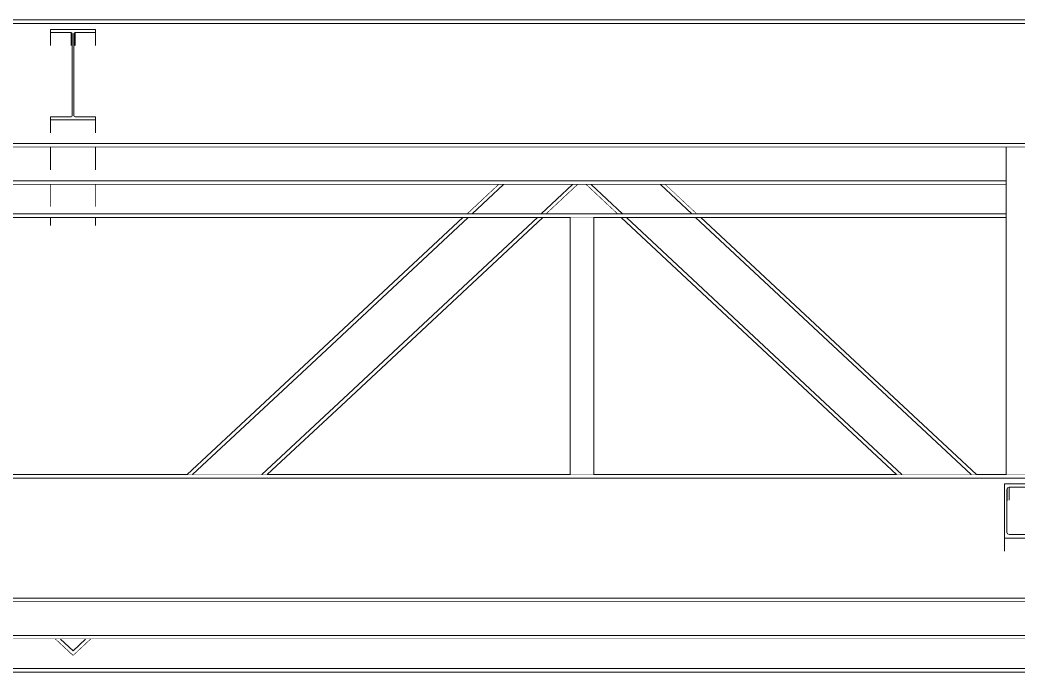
# Model space of a CAD drawing. Extents: x -3080 to 28500, y -1326 to 31609.
# Drawn here: x 3885.4 to 4160, y 28380.8 to 28560.1 of the extents above; entities that cross this region are included whole.
import ezdxf
from ezdxf.xclip import XClip

# ---------------------------------------------------------------- set-up
doc = ezdxf.new("R2010")
doc.units = 0
doc.header["$LTSCALE"] = 100
doc.header["$XCLIPFRAME"] = 2
doc.linetypes.add('188K-SM-07-F10-MECH-CR PIPE-Y2257103$0$X-S-FAB_SL ALL$0$Wipeout_Contour', pattern=[1, 0, -1])
for name, color, linetype in [('0-xref', 8, 'Continuous'), ('188K-SM-07-F10-MECH-CR PIPE-Y2257103$0$X-S-FAB_SL ALL$0$ASP_1', 1, 'Continuous'), ('188K-SM-07-F10-MECH-CR PIPE-Y2257103$0$X-S-FAB_SL ALL$0$Hattch', 7, 'Continuous'), ('188K-SM-07-F10-MECH-CR PIPE-Y2257103$0$X-S-FAB_SL ALL$0$S-TRUSS', 7, 'Continuous')]:
    doc.layers.add(name, color=color, linetype=linetype)

# ---------------------------------------------------------------- blocks, each defined once
blk = doc.blocks.new('188K-SM-07-F10-MECH-CR PIPE-Y2257103$0$X-S-FAB_SL ALL$0$剖面元素_793_3', base_point=(23061.26, -8263.06))
at = {"color": 254, "linetype": '188K-SM-07-F10-MECH-CR PIPE-Y2257103$0$X-S-FAB_SL ALL$0$Wipeout_Contour', "lineweight": 0, "ltscale": 110513.716627}
blk.add_wipeout([(26558.76, -6033.78), (26558.76, -6034.78), (27363.76, -6034.78), (27363.76, -6033.78)], dxfattribs=at).dxf.layer = '188K-SM-07-F10-MECH-CR PIPE-Y2257103$0$X-S-FAB_SL ALL$0$Hattch'
at = {"color": 254, "linetype": '188K-SM-07-F10-MECH-CR PIPE-Y2257103$0$X-S-FAB_SL ALL$0$Wipeout_Contour', "lineweight": 0, "ltscale": 221086.655633}
blk.add_wipeout([(26549.26, -6068.07), (26549.26, -6068.78), (27373.26, -6068.78), (27373.26, -6068.07), (27363.76, -6068.07), (27363.76, -6067.78), (26558.76, -6067.78), (26558.76, -6068.07)], dxfattribs=at).dxf.layer = '188K-SM-07-F10-MECH-CR PIPE-Y2257103$0$X-S-FAB_SL ALL$0$Hattch'
at = {"color": 254, "linetype": '188K-SM-07-F10-MECH-CR PIPE-Y2257103$0$X-S-FAB_SL ALL$0$Wipeout_Contour', "lineweight": 0, "ltscale": 110624.019235}
blk.add_wipeout([(26558.76, -6159.78), (27363.76, -6159.78), (27363.76, -6158.78), (26558.76, -6158.78)], dxfattribs=at).dxf.layer = '188K-SM-07-F10-MECH-CR PIPE-Y2257103$0$X-S-FAB_SL ALL$0$Hattch'
at = {"color": 254, "linetype": '188K-SM-07-F10-MECH-CR PIPE-Y2257103$0$X-S-FAB_SL ALL$0$Wipeout_Contour', "lineweight": 0, "ltscale": 221308.412113}
blk.add_wipeout([(26541.26, -6193.05), (26541.26, -6193.78), (27381.26, -6193.78), (27381.26, -6193.05), (27363.76, -6193.05), (27363.76, -6192.78), (26558.76, -6192.78), (26558.76, -6193.05)], dxfattribs=at).dxf.layer = '188K-SM-07-F10-MECH-CR PIPE-Y2257103$0$X-S-FAB_SL ALL$0$Hattch'
at = {"layer": '188K-SM-07-F10-MECH-CR PIPE-Y2257103$0$X-S-FAB_SL ALL$0$S-TRUSS', "color": 8, "lineweight": 0}
for p, q in [((27363.76, -6033.78), (26558.76, -6033.78)), ((27363.76, -6034.78), (26558.76, -6034.78)), ((27363.76, -6067.78), (26558.76, -6067.78)), ((27229.84, -6068.78), (26692.69, -6068.78)), ((26591.77, -6158.78), (27330.75, -6158.78)), ((26558.76, -6159.78), (27363.76, -6159.78)), ((26541.26, -6193.78), (27381.26, -6193.78)), ((26558.76, -6192.78), (27363.76, -6192.78))]:
    blk.add_line(p, q, dxfattribs=at)
blk = doc.blocks.new('188K-SM-07-F10-MECH-CR PIPE-Y2257103$0$X-S-FAB_SL ALL$0$剖面元素_796_3', base_point=(23061.26, -8263.06))
at = {"color": 254, "linetype": '188K-SM-07-F10-MECH-CR PIPE-Y2257103$0$X-S-FAB_SL ALL$0$Wipeout_Contour', "lineweight": 0, "ltscale": 221093.621693}
blk.add_wipeout([(26955.06, -6068.78), (26704.51, -6068.78), (26704.51, -6078.02), (27218.01, -6078.02), (27218.01, -6068.78), (26967.46, -6068.78), (26967.46, -6074.98), (26955.06, -6074.98)], dxfattribs=at).dxf.layer = '188K-SM-07-F10-MECH-CR PIPE-Y2257103$0$X-S-FAB_SL ALL$0$Hattch'
at = {"color": 254, "linetype": '188K-SM-07-F10-MECH-CR PIPE-Y2257103$0$X-S-FAB_SL ALL$0$Wipeout_Contour', "lineweight": 0, "ltscale": 221326.479924}
blk.add_wipeout([(26541.26, -6204.02), (27381.26, -6204.02), (27381.26, -6203.12), (27363.76, -6203.12), (27363.76, -6203.02), (26558.76, -6203.02), (26558.76, -6203.12), (26541.26, -6203.12)], dxfattribs=at).dxf.layer = '188K-SM-07-F10-MECH-CR PIPE-Y2257103$0$X-S-FAB_SL ALL$0$Hattch'
at = {"color": 254, "linetype": '188K-SM-07-F10-MECH-CR PIPE-Y2257103$0$X-S-FAB_SL ALL$0$Wipeout_Contour', "lineweight": 0, "ltscale": 110552.169286}
blk.add_wipeout([(26704.51, -6078.02), (26704.51, -6079.02), (27218.01, -6079.02), (27218.01, -6078.02)], dxfattribs=at).dxf.layer = '188K-SM-07-F10-MECH-CR PIPE-Y2257103$0$X-S-FAB_SL ALL$0$Hattch'
at = {"color": 254, "linetype": '188K-SM-07-F10-MECH-CR PIPE-Y2257103$0$X-S-FAB_SL ALL$0$Wipeout_Contour', "lineweight": 0, "ltscale": 138715.277118}
blk.add_wipeout([(27363.76, -6193.78), (26558.76, -6193.78), (26558.76, -6203.02), (27363.76, -6203.02), (27363.76, -6197.48)], dxfattribs=at).dxf.layer = '188K-SM-07-F10-MECH-CR PIPE-Y2257103$0$X-S-FAB_SL ALL$0$Hattch'
at = {"layer": '188K-SM-07-F10-MECH-CR PIPE-Y2257103$0$X-S-FAB_SL ALL$0$S-TRUSS', "color": 8, "lineweight": 0}
for p, q in [((27218.01, -6078.02), (26704.51, -6078.02)), ((27218.01, -6079.02), (26704.51, -6079.02)), ((26558.76, -6203.02), (27363.76, -6203.02)), ((26541.26, -6204.02), (27381.26, -6204.02))]:
    blk.add_line(p, q, dxfattribs=at)
blk = doc.blocks.new('188K-SM-07-F10-MECH-CR PIPE-Y2257103$0$X-S-FAB_SL ALL$0$剖面元素_967_3', base_point=(23061.26, -8263.06))
at = {"color": 254, "linetype": '188K-SM-07-F10-MECH-CR PIPE-Y2257103$0$X-S-FAB_SL ALL$0$Wipeout_Contour', "lineweight": 0, "ltscale": 110518.6215}
blk.add_wipeout([(26961.51, -6041.13), (26961.6, -6040.92), (26961.6, -6037.32), (26961.51, -6037.54)], dxfattribs=at).dxf.layer = '188K-SM-07-F10-MECH-CR PIPE-Y2257103$0$X-S-FAB_SL ALL$0$Hattch'
at = {"color": 254, "linetype": '188K-SM-07-F10-MECH-CR PIPE-Y2257103$0$X-S-FAB_SL ALL$0$Wipeout_Contour', "lineweight": 0, "ltscale": 110538.33955}
blk.add_wipeout([(26955.06, -6061.25), (26955.06, -6064.84), (26967.46, -6064.84), (26967.46, -6061.25)], dxfattribs=at).dxf.layer = '188K-SM-07-F10-MECH-CR PIPE-Y2257103$0$X-S-FAB_SL ALL$0$Hattch'
at = {"color": 254, "linetype": '188K-SM-07-F10-MECH-CR PIPE-Y2257103$0$X-S-FAB_SL ALL$0$Wipeout_Contour', "lineweight": 0, "ltscale": 110546.098194}
blk.add_wipeout([(26955.06, -6068.78), (26955.06, -6074.98), (26967.46, -6074.98), (26967.46, -6068.78)], dxfattribs=at).dxf.layer = '188K-SM-07-F10-MECH-CR PIPE-Y2257103$0$X-S-FAB_SL ALL$0$Hattch'
at = {"color": 254, "linetype": '188K-SM-07-F10-MECH-CR PIPE-Y2257103$0$X-S-FAB_SL ALL$0$Wipeout_Contour', "lineweight": 0, "ltscale": 110555.058959}
blk.add_wipeout([(26967.46, -6079.02), (26955.06, -6079.02), (26955.06, -6085.12), (26967.46, -6085.12)], dxfattribs=at).dxf.layer = '188K-SM-07-F10-MECH-CR PIPE-Y2257103$0$X-S-FAB_SL ALL$0$Hattch'
at = {"color": 254, "linetype": '188K-SM-07-F10-MECH-CR PIPE-Y2257103$0$X-S-FAB_SL ALL$0$Wipeout_Contour', "lineweight": 0, "ltscale": 110561.305176}
blk.add_wipeout([(26955.06, -6090.26), (26967.46, -6090.26), (26967.46, -6088.06), (26955.06, -6088.06)], dxfattribs=at).dxf.layer = '188K-SM-07-F10-MECH-CR PIPE-Y2257103$0$X-S-FAB_SL ALL$0$Hattch'
at = {"layer": '188K-SM-07-F10-MECH-CR PIPE-Y2257103$0$X-S-FAB_SL ALL$0$S-TRUSS', "color": 2, "lineweight": 0}
for p, q in [((26955.06, -6060.45), (26955.06, -6061.25)), ((26967.46, -6061.25), (26955.06, -6061.25)), ((26967.46, -6060.45), (26967.46, -6061.25))]:
    blk.add_line(p, q, dxfattribs=at)
at = {"layer": '188K-SM-07-F10-MECH-CR PIPE-Y2257103$0$X-S-FAB_SL ALL$0$S-TRUSS', "color": 8, "lineweight": 0}
for p, q in [((26955.06, -6061.25), (26955.06, -6064.84)), ((26967.46, -6061.25), (26967.46, -6064.84)), ((26955.06, -6068.78), (26955.06, -6074.98)), ((26967.46, -6068.78), (26967.46, -6074.98)), ((26955.06, -6079.02), (26955.06, -6085.12)), ((26967.46, -6079.02), (26967.46, -6085.12)), ((26955.06, -6088.06), (26955.06, -6090.26)), ((26967.46, -6088.06), (26967.46, -6090.26))]:
    blk.add_line(p, q, dxfattribs=at)
at = {"layer": '188K-SM-07-F10-MECH-CR PIPE-Y2257103$0$X-S-FAB_SL ALL$0$S-TRUSS', "color": 2, "lineweight": 0, "flags": 128}
for points in [[(26960.93, -6060.36), (26960.71, -6060.45), (26955.06, -6060.45)], [(26961.6, -6060.36), (26961.81, -6060.45), (26967.46, -6060.45)]]:
    blk.add_lwpolyline(points, dxfattribs=at)
at = {"color": 254, "linetype": '188K-SM-07-F10-MECH-CR PIPE-Y2257103$0$X-S-FAB_SL ALL$0$Wipeout_Contour', "lineweight": 0, "ltscale": 110519.075815}
blk.add_wipeout([(26961.81, -6037.24), (26961.6, -6037.32), (26961.6, -6040.92), (26961.81, -6040.83)], dxfattribs=at).dxf.layer = '188K-SM-07-F10-MECH-CR PIPE-Y2257103$0$X-S-FAB_SL ALL$0$Hattch'
at = {"color": 254, "linetype": '188K-SM-07-F10-MECH-CR PIPE-Y2257103$0$X-S-FAB_SL ALL$0$Wipeout_Contour', "lineweight": 0, "ltscale": 110530.47826}
blk.add_wipeout([(26967.46, -6037.24), (26961.81, -6037.24), (26961.81, -6040.83), (26967.46, -6040.83)], dxfattribs=at).dxf.layer = '188K-SM-07-F10-MECH-CR PIPE-Y2257103$0$X-S-FAB_SL ALL$0$Hattch'
at = {"layer": '188K-SM-07-F10-MECH-CR PIPE-Y2257103$0$X-S-FAB_SL ALL$0$S-TRUSS', "color": 2, "lineweight": 0}
blk.add_line((26967.46, -6036.44), (26967.46, -6037.24), dxfattribs=at)
at = {"layer": '188K-SM-07-F10-MECH-CR PIPE-Y2257103$0$X-S-FAB_SL ALL$0$S-TRUSS', "color": 8, "lineweight": 0}
blk.add_line((26967.46, -6037.24), (26967.46, -6040.83), dxfattribs=at)
at = {"color": 254, "linetype": '188K-SM-07-F10-MECH-CR PIPE-Y2257103$0$X-S-FAB_SL ALL$0$Wipeout_Contour', "lineweight": 0, "ltscale": 110504.131109}
blk.add_wipeout([(26960.71, -6037.24), (26955.06, -6037.24), (26955.06, -6040.83), (26960.71, -6040.83)], dxfattribs=at).dxf.layer = '188K-SM-07-F10-MECH-CR PIPE-Y2257103$0$X-S-FAB_SL ALL$0$Hattch'
at = {"layer": '188K-SM-07-F10-MECH-CR PIPE-Y2257103$0$X-S-FAB_SL ALL$0$S-TRUSS', "color": 2, "lineweight": 0}
blk.add_line((26955.06, -6036.44), (26955.06, -6037.24), dxfattribs=at)
at = {"layer": '188K-SM-07-F10-MECH-CR PIPE-Y2257103$0$X-S-FAB_SL ALL$0$S-TRUSS', "color": 8, "lineweight": 0}
blk.add_line((26955.06, -6037.24), (26955.06, -6040.83), dxfattribs=at)
at = {"color": 254, "linetype": '188K-SM-07-F10-MECH-CR PIPE-Y2257103$0$X-S-FAB_SL ALL$0$Wipeout_Contour', "lineweight": 0, "ltscale": 110515.610203}
blk.add_wipeout([(26960.71, -6037.24), (26960.71, -6040.83), (26960.93, -6040.92), (26960.93, -6037.32)], dxfattribs=at).dxf.layer = '188K-SM-07-F10-MECH-CR PIPE-Y2257103$0$X-S-FAB_SL ALL$0$Hattch'
at = {"color": 254, "linetype": '188K-SM-07-F10-MECH-CR PIPE-Y2257103$0$X-S-FAB_SL ALL$0$Wipeout_Contour', "lineweight": 0, "ltscale": 110516.326958}
blk.add_wipeout([(26960.93, -6040.92), (26961.01, -6041.13), (26961.01, -6037.54), (26960.93, -6037.32)], dxfattribs=at).dxf.layer = '188K-SM-07-F10-MECH-CR PIPE-Y2257103$0$X-S-FAB_SL ALL$0$Hattch'
at = {"layer": '188K-SM-07-F10-MECH-CR PIPE-Y2257103$0$X-S-FAB_SL ALL$0$S-TRUSS', "color": 2, "lineweight": 0}
blk.add_line((26967.46, -6036.44), (26955.06, -6036.44), dxfattribs=at)
at = {"layer": '188K-SM-07-F10-MECH-CR PIPE-Y2257103$0$X-S-FAB_SL ALL$0$S-TRUSS', "color": 8, "lineweight": 0}
for p, q in [((26960.71, -6037.24), (26960.71, -6040.83)), ((26961.81, -6037.24), (26961.81, -6040.83))]:
    blk.add_line(p, q, dxfattribs=at)
at = {"layer": '188K-SM-07-F10-MECH-CR PIPE-Y2257103$0$X-S-FAB_SL ALL$0$S-TRUSS', "color": 2, "lineweight": 0, "flags": 128}
for points in [[(26960.93, -6037.32), (26960.71, -6037.24), (26955.06, -6037.24)], [(26960.93, -6037.32), (26961.01, -6037.54), (26961.01, -6060.15), (26960.93, -6060.36)], [(26961.6, -6037.32), (26961.51, -6037.54), (26961.51, -6060.15), (26961.6, -6060.36)], [(26967.46, -6037.24), (26961.81, -6037.24), (26961.6, -6037.32)]]:
    blk.add_lwpolyline(points, dxfattribs=at)
blk = doc.blocks.new('188K-SM-07-F10-MECH-CR PIPE-Y2257103$0$X-S-FAB_SL ALL$0$剖面元素_1538_3', base_point=(23061.26, -8263.06))
at = {"color": 254, "linetype": '188K-SM-07-F10-MECH-CR PIPE-Y2257103$0$X-S-FAB_SL ALL$0$Wipeout_Contour', "lineweight": 0, "ltscale": 111630.424625}
blk.add_wipeout([(27218.16, -6162.92), (27218.16, -6166.51), (27218.35, -6166.05), (27218.35, -6162.46)], dxfattribs=at).dxf.layer = '188K-SM-07-F10-MECH-CR PIPE-Y2257103$0$X-S-FAB_SL ALL$0$Hattch'
at = {"color": 254, "linetype": '188K-SM-07-F10-MECH-CR PIPE-Y2257103$0$X-S-FAB_SL ALL$0$Wipeout_Contour', "lineweight": 0, "ltscale": 111654.163777}
blk.add_wipeout([(27217.51, -6176.28), (27217.51, -6179.86), (27225.01, -6179.86), (27225.01, -6176.28)], dxfattribs=at).dxf.layer = '188K-SM-07-F10-MECH-CR PIPE-Y2257103$0$X-S-FAB_SL ALL$0$Hattch'
at = {"layer": '188K-SM-07-F10-MECH-CR PIPE-Y2257103$0$X-S-FAB_SL ALL$0$S-TRUSS', "color": 8, "lineweight": 0}
for p, q in [((27217.51, -6176.28), (27217.51, -6179.86)), ((27225.01, -6176.28), (27225.01, -6179.86))]:
    blk.add_line(p, q, dxfattribs=at)
at = {"layer": '188K-SM-07-F10-MECH-CR PIPE-Y2257103$0$X-S-FAB_SL ALL$0$S-TRUSS', "color": 2, "lineweight": 0}
blk.add_line((27225.01, -6176.28), (27217.51, -6176.28), dxfattribs=at)
at = {"layer": '188K-SM-07-F10-MECH-CR PIPE-Y2257103$0$X-S-FAB_SL ALL$0$S-TRUSS', "color": 2, "lineweight": 0, "flags": 128}
for points in [[(27218.35, -6175.09), (27218.81, -6175.28), (27224.36, -6175.28), (27224.82, -6175.47)], [(27224.82, -6175.47), (27225.01, -6175.93), (27225.01, -6176.28)]]:
    blk.add_lwpolyline(points, dxfattribs=at)
at = {"color": 254, "linetype": '188K-SM-07-F10-MECH-CR PIPE-Y2257103$0$X-S-FAB_SL ALL$0$Wipeout_Contour', "lineweight": 0, "ltscale": 111631.405213}
blk.add_wipeout([(27218.35, -6162.46), (27218.35, -6166.05), (27218.81, -6165.85), (27218.81, -6162.27)], dxfattribs=at).dxf.layer = '188K-SM-07-F10-MECH-CR PIPE-Y2257103$0$X-S-FAB_SL ALL$0$Hattch'
at = {"color": 254, "linetype": '188K-SM-07-F10-MECH-CR PIPE-Y2257103$0$X-S-FAB_SL ALL$0$Wipeout_Contour', "lineweight": 0, "ltscale": 111643.04356}
blk.add_wipeout([(27218.81, -6162.27), (27218.81, -6165.85), (27224.36, -6165.85), (27224.36, -6162.27)], dxfattribs=at).dxf.layer = '188K-SM-07-F10-MECH-CR PIPE-Y2257103$0$X-S-FAB_SL ALL$0$Hattch'
at = {"layer": '188K-SM-07-F10-MECH-CR PIPE-Y2257103$0$X-S-FAB_SL ALL$0$S-TRUSS', "color": 2, "lineweight": 0}
blk.add_line((27217.51, -6161.27), (27217.51, -6176.28), dxfattribs=at)
at = {"layer": '188K-SM-07-F10-MECH-CR PIPE-Y2257103$0$X-S-FAB_SL ALL$0$S-TRUSS', "color": 8, "lineweight": 0}
blk.add_line((27218.81, -6162.27), (27218.81, -6165.85), dxfattribs=at)
at = {"layer": '188K-SM-07-F10-MECH-CR PIPE-Y2257103$0$X-S-FAB_SL ALL$0$S-TRUSS', "color": 2, "lineweight": 0, "flags": 128}
blk.add_lwpolyline([(27218.35, -6162.46), (27218.16, -6162.92), (27218.16, -6174.63), (27218.35, -6175.09)], dxfattribs=at)
at = {"color": 254, "linetype": '188K-SM-07-F10-MECH-CR PIPE-Y2257103$0$X-S-FAB_SL ALL$0$Wipeout_Contour', "lineweight": 0, "ltscale": 111654.681856}
blk.add_wipeout([(27224.36, -6162.27), (27224.36, -6165.85), (27224.82, -6165.66), (27224.82, -6162.08)], dxfattribs=at).dxf.layer = '188K-SM-07-F10-MECH-CR PIPE-Y2257103$0$X-S-FAB_SL ALL$0$Hattch'
at = {"color": 254, "linetype": '188K-SM-07-F10-MECH-CR PIPE-Y2257103$0$X-S-FAB_SL ALL$0$Wipeout_Contour', "lineweight": 0, "ltscale": 111655.662541}
blk.add_wipeout([(27224.82, -6162.08), (27224.82, -6165.66), (27225.01, -6165.2), (27225.01, -6161.62)], dxfattribs=at).dxf.layer = '188K-SM-07-F10-MECH-CR PIPE-Y2257103$0$X-S-FAB_SL ALL$0$Hattch'
at = {"layer": '188K-SM-07-F10-MECH-CR PIPE-Y2257103$0$X-S-FAB_SL ALL$0$S-TRUSS', "color": 2, "lineweight": 0}
blk.add_line((27225.01, -6161.27), (27217.51, -6161.27), dxfattribs=at)
at = {"layer": '188K-SM-07-F10-MECH-CR PIPE-Y2257103$0$X-S-FAB_SL ALL$0$S-TRUSS', "color": 8, "lineweight": 0}
for p, q in [((27225.01, -6161.62), (27225.01, -6165.2)), ((27224.36, -6162.27), (27224.36, -6165.85))]:
    blk.add_line(p, q, dxfattribs=at)
at = {"layer": '188K-SM-07-F10-MECH-CR PIPE-Y2257103$0$X-S-FAB_SL ALL$0$S-TRUSS', "color": 2, "lineweight": 0, "flags": 128}
for points in [[(27225.01, -6161.27), (27225.01, -6161.62), (27224.82, -6162.08)], [(27224.82, -6162.08), (27224.36, -6162.27), (27218.81, -6162.27), (27218.35, -6162.46)]]:
    blk.add_lwpolyline(points, dxfattribs=at)
blk = doc.blocks.new('188K-SM-07-F10-MECH-CR PIPE-Y2257103$0$X-S-FAB_SL ALL$0$剖面元素_1714_3', base_point=(23061.26, -8263.06))
at = {"color": 254, "linetype": '188K-SM-07-F10-MECH-CR PIPE-Y2257103$0$X-S-FAB_SL ALL$0$Wipeout_Contour', "lineweight": 0, "ltscale": 111206.223768}
blk.add_wipeout([(27122.86, -6079.02), (27131.48, -6087.06), (27132.95, -6087.06), (27124.32, -6079.02)], dxfattribs=at).dxf.layer = '188K-SM-07-F10-MECH-CR PIPE-Y2257103$0$X-S-FAB_SL ALL$0$Hattch'
at = {"color": 254, "linetype": '188K-SM-07-F10-MECH-CR PIPE-Y2257103$0$X-S-FAB_SL ALL$0$Wipeout_Contour', "lineweight": 0, "ltscale": 110915.857312}
blk.add_wipeout([(27026.15, -6127.58), (27026.83, -6128.31), (27069.97, -6088.06), (27068.51, -6088.06)], dxfattribs=at).dxf.layer = '188K-SM-07-F10-MECH-CR PIPE-Y2257103$0$X-S-FAB_SL ALL$0$Hattch'
at = {"color": 254, "linetype": '188K-SM-07-F10-MECH-CR PIPE-Y2257103$0$X-S-FAB_SL ALL$0$Wipeout_Contour', "lineweight": 0, "ltscale": 82998.180886}
blk.add_wipeout([(26957.8, -6204.02), (26961.26, -6207.25), (26964.73, -6204.02)], dxfattribs=at).dxf.layer = '188K-SM-07-F10-MECH-CR PIPE-Y2257103$0$X-S-FAB_SL ALL$0$Hattch'
at = {"color": 254, "linetype": '188K-SM-07-F10-MECH-CR PIPE-Y2257103$0$X-S-FAB_SL ALL$0$Wipeout_Contour', "lineweight": 0, "ltscale": 110998.283896}
blk.add_wipeout([(27069.58, -6087.06), (27071.05, -6087.06), (27079.67, -6079.02), (27078.2, -6079.02)], dxfattribs=at).dxf.layer = '188K-SM-07-F10-MECH-CR PIPE-Y2257103$0$X-S-FAB_SL ALL$0$Hattch'
at = {"color": 254, "linetype": '188K-SM-07-F10-MECH-CR PIPE-Y2257103$0$X-S-FAB_SL ALL$0$Wipeout_Contour', "lineweight": 0, "ltscale": 111332.534525}
blk.add_wipeout([(27132.55, -6088.06), (27175.7, -6128.31), (27176.38, -6127.58), (27134.02, -6088.06)], dxfattribs=at).dxf.layer = '188K-SM-07-F10-MECH-CR PIPE-Y2257103$0$X-S-FAB_SL ALL$0$Hattch'
at = {"color": 254, "linetype": '188K-SM-07-F10-MECH-CR PIPE-Y2257103$0$X-S-FAB_SL ALL$0$Wipeout_Contour', "lineweight": 0, "ltscale": 165996.601911}
blk.add_wipeout([(26956.33, -6204.02), (26961.26, -6208.62), (26966.2, -6204.02), (26964.73, -6204.02), (26961.26, -6207.25), (26957.8, -6204.02)], dxfattribs=at).dxf.layer = '188K-SM-07-F10-MECH-CR PIPE-Y2257103$0$X-S-FAB_SL ALL$0$Hattch'
at = {"layer": '188K-SM-07-F10-MECH-CR PIPE-Y2257103$0$X-S-FAB_SL ALL$0$S-TRUSS', "color": 8, "lineweight": 0}
for p, q in [((26961.26, -6208.62), (26956.33, -6204.02)), ((26961.26, -6207.25), (26957.8, -6204.02)), ((26964.73, -6204.02), (26961.26, -6207.25)), ((26966.2, -6204.02), (26961.26, -6208.62))]:
    blk.add_line(p, q, dxfattribs=at)
at = {"color": 254, "linetype": '188K-SM-07-F10-MECH-CR PIPE-Y2257103$0$X-S-FAB_SL ALL$0$Wipeout_Contour', "lineweight": 0, "ltscale": 111166.171447}
blk.add_wipeout([(27103.8, -6079.02), (27112.42, -6087.06), (27131.48, -6087.06), (27122.86, -6079.02)], dxfattribs=at).dxf.layer = '188K-SM-07-F10-MECH-CR PIPE-Y2257103$0$X-S-FAB_SL ALL$0$Hattch'
at = {"color": 254, "linetype": '188K-SM-07-F10-MECH-CR PIPE-Y2257103$0$X-S-FAB_SL ALL$0$Wipeout_Contour', "lineweight": 0, "ltscale": 110947.564006}
blk.add_wipeout([(27026.83, -6128.31), (27035.7, -6137.82), (27089.03, -6088.06), (27069.97, -6088.06)], dxfattribs=at).dxf.layer = '188K-SM-07-F10-MECH-CR PIPE-Y2257103$0$X-S-FAB_SL ALL$0$Hattch'
at = {"color": 254, "linetype": '188K-SM-07-F10-MECH-CR PIPE-Y2257103$0$X-S-FAB_SL ALL$0$Wipeout_Contour', "lineweight": 0, "ltscale": 111038.334127}
blk.add_wipeout([(27079.67, -6079.02), (27071.05, -6087.06), (27090.1, -6087.06), (27098.73, -6079.02)], dxfattribs=at).dxf.layer = '188K-SM-07-F10-MECH-CR PIPE-Y2257103$0$X-S-FAB_SL ALL$0$Hattch'
at = {"color": 254, "linetype": '188K-SM-07-F10-MECH-CR PIPE-Y2257103$0$X-S-FAB_SL ALL$0$Wipeout_Contour', "lineweight": 0, "ltscale": 111305.267113}
blk.add_wipeout([(27113.5, -6088.06), (27166.83, -6137.82), (27175.7, -6128.31), (27132.55, -6088.06)], dxfattribs=at).dxf.layer = '188K-SM-07-F10-MECH-CR PIPE-Y2257103$0$X-S-FAB_SL ALL$0$Hattch'
at = {"color": 254, "linetype": '188K-SM-07-F10-MECH-CR PIPE-Y2257103$0$X-S-FAB_SL ALL$0$Wipeout_Contour', "lineweight": 0, "ltscale": 110799.207116}
blk.add_wipeout([(27026.15, -6127.58), (26992.7, -6158.78), (26994.17, -6158.78), (27026.83, -6128.31)], dxfattribs=at).dxf.layer = '188K-SM-07-F10-MECH-CR PIPE-Y2257103$0$X-S-FAB_SL ALL$0$Hattch'
at = {"color": 254, "linetype": '188K-SM-07-F10-MECH-CR PIPE-Y2257103$0$X-S-FAB_SL ALL$0$Wipeout_Contour', "lineweight": 0, "ltscale": 111126.118904}
blk.add_wipeout([(27102.33, -6079.02), (27110.96, -6087.06), (27112.42, -6087.06), (27103.8, -6079.02)], dxfattribs=at).dxf.layer = '188K-SM-07-F10-MECH-CR PIPE-Y2257103$0$X-S-FAB_SL ALL$0$Hattch'
at = {"color": 254, "linetype": '188K-SM-07-F10-MECH-CR PIPE-Y2257103$0$X-S-FAB_SL ALL$0$Wipeout_Contour', "lineweight": 0, "ltscale": 110979.05932}
blk.add_wipeout([(27089.03, -6088.06), (27035.7, -6137.82), (27036.38, -6138.55), (27090.5, -6088.06)], dxfattribs=at).dxf.layer = '188K-SM-07-F10-MECH-CR PIPE-Y2257103$0$X-S-FAB_SL ALL$0$Hattch'
at = {"color": 254, "linetype": '188K-SM-07-F10-MECH-CR PIPE-Y2257103$0$X-S-FAB_SL ALL$0$Wipeout_Contour', "lineweight": 0, "ltscale": 111511.581649}
blk.add_wipeout([(27176.38, -6127.58), (27175.7, -6128.31), (27208.36, -6158.78), (27209.83, -6158.78)], dxfattribs=at).dxf.layer = '188K-SM-07-F10-MECH-CR PIPE-Y2257103$0$X-S-FAB_SL ALL$0$Hattch'
at = {"layer": '188K-SM-07-F10-MECH-CR PIPE-Y2257103$0$X-S-FAB_SL ALL$0$S-TRUSS', "color": 8, "lineweight": 0}
for p, q in [((27078.2, -6079.02), (27069.58, -6087.06)), ((27079.67, -6079.02), (27071.05, -6087.06))]:
    blk.add_line(p, q, dxfattribs=at)
at = {"color": 254, "linetype": '188K-SM-07-F10-MECH-CR PIPE-Y2257103$0$X-S-FAB_SL ALL$0$Wipeout_Contour', "lineweight": 0, "ltscale": 111078.384121}
blk.add_wipeout([(27090.1, -6087.06), (27091.57, -6087.06), (27100.19, -6079.02), (27098.73, -6079.02)], dxfattribs=at).dxf.layer = '188K-SM-07-F10-MECH-CR PIPE-Y2257103$0$X-S-FAB_SL ALL$0$Hattch'
at = {"color": 254, "linetype": '188K-SM-07-F10-MECH-CR PIPE-Y2257103$0$X-S-FAB_SL ALL$0$Wipeout_Contour', "lineweight": 0, "ltscale": 111278.364704}
blk.add_wipeout([(27112.03, -6088.06), (27166.15, -6138.55), (27166.83, -6137.82), (27113.5, -6088.06)], dxfattribs=at).dxf.layer = '188K-SM-07-F10-MECH-CR PIPE-Y2257103$0$X-S-FAB_SL ALL$0$Hattch'
at = {"color": 254, "linetype": '188K-SM-07-F10-MECH-CR PIPE-Y2257103$0$X-S-FAB_SL ALL$0$Wipeout_Contour', "lineweight": 0, "ltscale": 110830.642647}
blk.add_wipeout([(27026.83, -6128.31), (26994.17, -6158.78), (27013.22, -6158.78), (27035.7, -6137.82)], dxfattribs=at).dxf.layer = '188K-SM-07-F10-MECH-CR PIPE-Y2257103$0$X-S-FAB_SL ALL$0$Hattch'
at = {"layer": '188K-SM-07-F10-MECH-CR PIPE-Y2257103$0$X-S-FAB_SL ALL$0$S-TRUSS', "color": 8, "lineweight": 0}
for p, q in [((27098.73, -6079.02), (27090.1, -6087.06)), ((27100.19, -6079.02), (27091.57, -6087.06)), ((27110.96, -6087.06), (27102.33, -6079.02)), ((27112.42, -6087.06), (27103.8, -6079.02)), ((27131.48, -6087.06), (27122.86, -6079.02)), ((27132.95, -6087.06), (27124.32, -6079.02)), ((27068.51, -6088.06), (27026.15, -6127.58)), ((27069.97, -6088.06), (27026.83, -6128.31))]:
    blk.add_line(p, q, dxfattribs=at)
at = {"color": 254, "linetype": '188K-SM-07-F10-MECH-CR PIPE-Y2257103$0$X-S-FAB_SL ALL$0$Wipeout_Contour', "lineweight": 0, "ltscale": 111484.783545}
blk.add_wipeout([(27166.83, -6137.82), (27189.3, -6158.78), (27208.36, -6158.78), (27175.7, -6128.31)], dxfattribs=at).dxf.layer = '188K-SM-07-F10-MECH-CR PIPE-Y2257103$0$X-S-FAB_SL ALL$0$Hattch'
at = {"color": 254, "linetype": '188K-SM-07-F10-MECH-CR PIPE-Y2257103$0$X-S-FAB_SL ALL$0$Wipeout_Contour', "lineweight": 0, "ltscale": 110862.375707}
blk.add_wipeout([(27013.22, -6158.78), (27014.69, -6158.78), (27036.38, -6138.55), (27035.7, -6137.82)], dxfattribs=at).dxf.layer = '188K-SM-07-F10-MECH-CR PIPE-Y2257103$0$X-S-FAB_SL ALL$0$Hattch'
at = {"layer": '188K-SM-07-F10-MECH-CR PIPE-Y2257103$0$X-S-FAB_SL ALL$0$S-TRUSS', "color": 8, "lineweight": 0}
for p, q in [((27089.03, -6088.06), (27035.7, -6137.82)), ((27090.5, -6088.06), (27036.38, -6138.55)), ((27175.7, -6128.31), (27132.55, -6088.06)), ((27176.38, -6127.58), (27134.02, -6088.06)), ((27026.15, -6127.58), (26992.7, -6158.78)), ((27026.83, -6128.31), (26994.17, -6158.78)), ((27035.7, -6137.82), (27013.22, -6158.78)), ((27036.38, -6138.55), (27014.69, -6158.78))]:
    blk.add_line(p, q, dxfattribs=at)
at = {"color": 254, "linetype": '188K-SM-07-F10-MECH-CR PIPE-Y2257103$0$X-S-FAB_SL ALL$0$Wipeout_Contour', "lineweight": 0, "ltscale": 111457.437578}
blk.add_wipeout([(27166.83, -6137.82), (27166.15, -6138.55), (27187.84, -6158.78), (27189.3, -6158.78)], dxfattribs=at).dxf.layer = '188K-SM-07-F10-MECH-CR PIPE-Y2257103$0$X-S-FAB_SL ALL$0$Hattch'
at = {"layer": '188K-SM-07-F10-MECH-CR PIPE-Y2257103$0$X-S-FAB_SL ALL$0$S-TRUSS', "color": 8, "lineweight": 0}
for p, q in [((27166.15, -6138.55), (27112.03, -6088.06)), ((27166.83, -6137.82), (27113.5, -6088.06)), ((27208.36, -6158.78), (27175.7, -6128.31)), ((27209.83, -6158.78), (27176.38, -6127.58)), ((27187.84, -6158.78), (27166.15, -6138.55)), ((27189.3, -6158.78), (27166.83, -6137.82))]:
    blk.add_line(p, q, dxfattribs=at)
blk = doc.blocks.new('188K-SM-07-F10-MECH-CR PIPE-Y2257103$0$X-S-FAB_SL ALL$0$剖面元素_1715_3', base_point=(23061.26, -8263.06))
at = {"color": 254, "linetype": '188K-SM-07-F10-MECH-CR PIPE-Y2257103$0$X-S-FAB_SL ALL$0$Wipeout_Contour', "lineweight": 0, "ltscale": 221110.912847}
blk.add_wipeout([(26844.32, -6079.02), (26852.95, -6087.06), (27069.58, -6087.06), (27078.2, -6079.02), (26967.46, -6079.02), (26967.46, -6085.12), (26955.06, -6085.12), (26955.06, -6079.02)], dxfattribs=at).dxf.layer = '188K-SM-07-F10-MECH-CR PIPE-Y2257103$0$X-S-FAB_SL ALL$0$Hattch'
at = {"color": 254, "linetype": '188K-SM-07-F10-MECH-CR PIPE-Y2257103$0$X-S-FAB_SL ALL$0$Wipeout_Contour', "lineweight": 0, "ltscale": 111102.251576}
blk.add_wipeout([(27100.19, -6079.02), (27091.57, -6087.06), (27110.96, -6087.06), (27102.33, -6079.02)], dxfattribs=at).dxf.layer = '188K-SM-07-F10-MECH-CR PIPE-Y2257103$0$X-S-FAB_SL ALL$0$Hattch'
at = {"color": 254, "linetype": '188K-SM-07-F10-MECH-CR PIPE-Y2257103$0$X-S-FAB_SL ALL$0$Wipeout_Contour', "lineweight": 0, "ltscale": 111383.434268}
blk.add_wipeout([(27124.32, -6079.02), (27132.95, -6087.06), (27218.01, -6087.06), (27218.01, -6079.02)], dxfattribs=at).dxf.layer = '188K-SM-07-F10-MECH-CR PIPE-Y2257103$0$X-S-FAB_SL ALL$0$Hattch'
at = {"color": 254, "linetype": '188K-SM-07-F10-MECH-CR PIPE-Y2257103$0$X-S-FAB_SL ALL$0$Wipeout_Contour', "lineweight": 0, "ltscale": 224619.755979}
blk.add_wipeout([(26576.26, -6212.06), (26576.26, -6213.06), (28186.26, -6213.06), (28186.26, -6212.06), (27398.76, -6212.06), (27398.76, -6212.87), (27363.76, -6212.87), (27363.76, -6212.06)], dxfattribs=at).dxf.layer = '188K-SM-07-F10-MECH-CR PIPE-Y2257103$0$X-S-FAB_SL ALL$0$Hattch'
at = {"color": 254, "linetype": '188K-SM-07-F10-MECH-CR PIPE-Y2257103$0$X-S-FAB_SL ALL$0$Wipeout_Contour', "lineweight": 0, "ltscale": 110560.132198}
blk.add_wipeout([(26704.51, -6087.06), (26704.51, -6088.06), (27218.01, -6088.06), (27218.01, -6087.06)], dxfattribs=at).dxf.layer = '188K-SM-07-F10-MECH-CR PIPE-Y2257103$0$X-S-FAB_SL ALL$0$Hattch'
at = {"color": 254, "linetype": '188K-SM-07-F10-MECH-CR PIPE-Y2257103$0$X-S-FAB_SL ALL$0$Wipeout_Contour', "lineweight": 0, "ltscale": 359697.409547}
blk.add_wipeout([(26576.26, -6212.06), (27363.76, -6212.06), (27363.76, -6204.02), (27246.2, -6204.02), (27241.26, -6208.62), (27236.33, -6204.02), (26966.2, -6204.02), (26961.26, -6208.62), (26956.33, -6204.02), (26686.2, -6204.02), (26681.26, -6208.62), (26676.33, -6204.02), (26576.26, -6204.02)], dxfattribs=at).dxf.layer = '188K-SM-07-F10-MECH-CR PIPE-Y2257103$0$X-S-FAB_SL ALL$0$Hattch'
at = {"layer": '188K-SM-07-F10-MECH-CR PIPE-Y2257103$0$X-S-FAB_SL ALL$0$S-TRUSS', "color": 8, "lineweight": 0}
for p, q in [((27218.01, -6087.06), (26704.51, -6087.06)), ((27218.01, -6088.06), (26704.51, -6088.06)), ((26576.26, -6212.06), (27363.76, -6212.06)), ((26576.26, -6213.06), (28186.26, -6213.06))]:
    blk.add_line(p, q, dxfattribs=at)
blk = doc.blocks.new('188K-SM-07-F10-MECH-CR PIPE-Y2257103$0$X-S-FAB_SL ALL$0$剖面元素_1718_3', base_point=(23061.26, -8263.06))
at = {"color": 254, "linetype": '188K-SM-07-F10-MECH-CR PIPE-Y2257103$0$X-S-FAB_SL ALL$0$Wipeout_Contour', "lineweight": 0, "ltscale": 111137.822647}
blk.add_wipeout([(27098.01, -6088.06), (27098.01, -6158.78), (27104.51, -6158.78), (27104.51, -6088.06)], dxfattribs=at).dxf.layer = '188K-SM-07-F10-MECH-CR PIPE-Y2257103$0$X-S-FAB_SL ALL$0$Hattch'
at = {"layer": '188K-SM-07-F10-MECH-CR PIPE-Y2257103$0$X-S-FAB_SL ALL$0$S-TRUSS', "color": 8, "lineweight": 0}
for p, q in [((27098.01, -6158.78), (27098.01, -6088.06)), ((27104.51, -6158.78), (27104.51, -6088.06))]:
    blk.add_line(p, q, dxfattribs=at)
blk = doc.blocks.new('188K-SM-07-F10-MECH-CR PIPE-Y2257103$0$X-S-FAB_SL ALL$0$剖面元素_1985_3', base_point=(23061.26, -8263.06))
at = {"color": 254, "linetype": '188K-SM-07-F10-MECH-CR PIPE-Y2257103$0$X-S-FAB_SL ALL$0$Wipeout_Contour', "lineweight": 0, "ltscale": 111597.666514}
blk.add_wipeout([(27218.01, -6158.78), (27224.51, -6158.78), (27224.51, -6068.78), (27218.01, -6068.78)], dxfattribs=at).dxf.layer = '188K-SM-07-F10-MECH-CR PIPE-Y2257103$0$X-S-FAB_SL ALL$0$Hattch'
at = {"layer": '188K-SM-07-F10-MECH-CR PIPE-Y2257103$0$X-S-FAB_SL ALL$0$S-TRUSS', "color": 8, "lineweight": 0}
for p, q in [((27218.01, -6158.78), (27218.01, -6068.78)), ((27224.51, -6158.78), (27224.51, -6068.78))]:
    blk.add_line(p, q, dxfattribs=at)
blk = doc.blocks.new('188K-SM-07-F10-MECH-CR PIPE-Y2257103$0$X-S-FAB_SL ALL$0$A$C2e9ab586')
at = {"layer": '188K-SM-07-F10-MECH-CR PIPE-Y2257103$0$X-S-FAB_SL ALL$0$S-TRUSS', "lineweight": 0}
blk.add_blockref('188K-SM-07-F10-MECH-CR PIPE-Y2257103$0$X-S-FAB_SL ALL$0$剖面元素_793_3', (-28106.39, 285), dxfattribs=at)
blk.add_blockref('188K-SM-07-F10-MECH-CR PIPE-Y2257103$0$X-S-FAB_SL ALL$0$剖面元素_796_3', (-28106.39, 285), dxfattribs=at)
for name in ['188K-SM-07-F10-MECH-CR PIPE-Y2257103$0$X-S-FAB_SL ALL$0$剖面元素_967_3', '188K-SM-07-F10-MECH-CR PIPE-Y2257103$0$X-S-FAB_SL ALL$0$剖面元素_1538_3']:
    blk.add_blockref(name, (-28106.39, 285), dxfattribs=at)
blk.add_blockref('188K-SM-07-F10-MECH-CR PIPE-Y2257103$0$X-S-FAB_SL ALL$0$剖面元素_1714_3', (-28106.39, 285), dxfattribs=at)
blk.add_blockref('188K-SM-07-F10-MECH-CR PIPE-Y2257103$0$X-S-FAB_SL ALL$0$剖面元素_1715_3', (-28106.39, 285), dxfattribs=at)
for name in ['188K-SM-07-F10-MECH-CR PIPE-Y2257103$0$X-S-FAB_SL ALL$0$剖面元素_1985_3', '188K-SM-07-F10-MECH-CR PIPE-Y2257103$0$X-S-FAB_SL ALL$0$剖面元素_1718_3']:
    blk.add_blockref(name, (-28106.39, 285), dxfattribs=at)
blk = doc.blocks.new('188K-SM-07-F10-MECH-CR PIPE-Y2257103$0$X-S-FAB_SL ALL')
at = {"layer": '188K-SM-07-F10-MECH-CR PIPE-Y2257103$0$X-S-FAB_SL ALL$0$ASP_1'}
blk.add_blockref('188K-SM-07-F10-MECH-CR PIPE-Y2257103$0$X-S-FAB_SL ALL$0$A$C2e9ab586', (23632.864, -73288.977), dxfattribs=at)
blk = doc.blocks.new('188K-SM-07-F10-MECH-CR PIPE-Y2257103')
ref = blk.add_blockref('188K-SM-07-F10-MECH-CR PIPE-Y2257103$0$X-S-FAB_SL ALL', (4473.521, 99334.763))
XClip(ref).set_block_clipping_path([(-7553.4648570136, -75341.9369645483), (24026.2025623869, -67725.7696244382)])

msp = doc.modelspace()

# ---------------------------------------------------------------- block references
at = {"layer": '0-xref'}
msp.add_blockref('188K-SM-07-F10-MECH-CR PIPE-Y2257103', (0, 0), dxfattribs=at)

doc.saveas('drawing.dxf')
